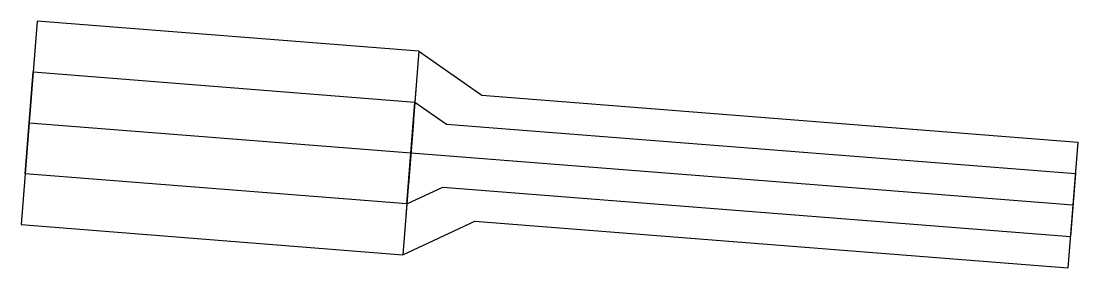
# Model space of a CAD drawing. Header units: millimetres. Extents: x 266739 to 340420, y 4570843 to 4588082.
import ezdxf

# ---------------------------------------------------------------- set-up
doc = ezdxf.new("R2010")
doc.units = ezdxf.units.MM

msp = doc.modelspace()

# ---------------------------------------------------------------- linework, layer by layer
for p, q in [((267859, 4588082), (266739, 4573866)), ((294478, 4585984), (267859, 4588082)), ((294478, 4585984), (293357, 4571767)), ((294478, 4585984), (298872, 4582906)), ((267019, 4577420), (267579, 4584528)), ((267579, 4584528), (294197, 4582430)), ((294264, 4583270), (293571, 4574482)), ((293637, 4575322), (294197, 4582430)), ((294197, 4582430), (296395, 4580891)), ((298872, 4582906), (340420, 4579631)), ((294090, 4581073), (293744, 4576679)), ((296395, 4580891), (340247, 4577434)), ((340420, 4579631), (339728, 4570843)), ((293637, 4575322), (267019, 4577420)), ((340247, 4577434), (339901, 4573040)), ((293637, 4575322), (296142, 4576490)), ((296142, 4576490), (339901, 4573040)), ((266739, 4573866), (293357, 4571767)), ((293357, 4571767), (298366, 4574103)), ((298366, 4574103), (339728, 4570843))]:
    msp.add_line(p, q)
at = {"color": 1}
msp.add_line((267299, 4580974), (340074, 4575237), dxfattribs=at)

doc.saveas('drawing.dxf')
